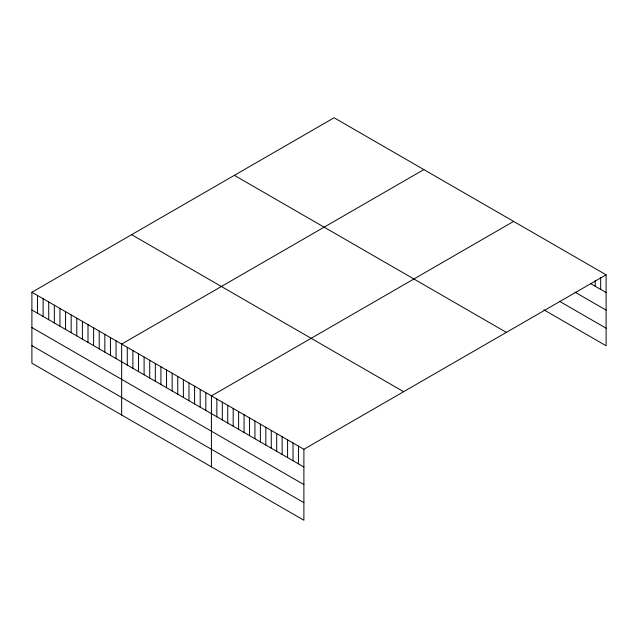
<?xml version="1.0" encoding="UTF-8"?>
<svg xmlns="http://www.w3.org/2000/svg" width="638" height="638" viewBox="0 0 638 638"><rect width="100%" height="100%" fill="white"/><g stroke="black" fill="none" stroke-linecap="round" stroke-linejoin="round"><path stroke-width="0.96" d="M31.9 292.244L303.895 449.28L303.895 520.233L31.9 363.197L31.9 292.244L334.105 117.767L606.1 274.803L606.1 345.756L543.927 309.869M423.863 169.588L121.659 344.065L121.659 415.019M513.622 221.41L211.417 395.887L211.417 466.841M303.895 449.28L606.1 274.803M590.557 283.575L606.1 292.555M575.013 292.164L606.1 310.108M559.47 301.28L606.1 328.203M234.377 175.346L506.373 332.382M131.627 234.664L403.623 391.7M31.9 309.988L303.895 467.024M31.9 327.549L303.895 484.585M31.9 345.636L303.895 502.672M600.661 277.578L600.661 289.413M595.222 280.353L595.222 286.271M298.456 446.137L298.456 463.882M293.017 442.995L293.017 460.74M287.579 439.853L287.579 457.605M282.14 436.711L282.14 454.463M276.701 433.577L276.701 451.321M271.262 430.435L271.262 448.179M265.823 427.293L265.823 445.037M260.376 424.15L260.376 441.903M254.937 421.008L254.937 438.761M249.498 417.874L249.498 435.618M244.059 414.732L244.059 432.476M238.62 411.59L238.62 429.334M233.181 408.448L233.181 426.192M227.742 405.305L227.742 423.058M222.303 402.163L222.303 419.916M216.856 399.029L216.856 416.774M205.811 392.649L205.811 410.394M200.196 389.411L200.196 407.156M194.59 386.165L194.59 403.918M188.984 382.928L188.984 400.68M183.369 379.69L183.369 397.434M177.763 376.452L177.763 394.196M172.148 373.214L172.148 390.958M166.542 369.976L166.542 387.721M160.928 366.738L160.928 384.483M155.321 363.493L155.321 381.245M149.707 360.255L149.707 378.007M144.1 357.017L144.1 374.769M138.486 353.779L138.486 371.523M132.879 350.541L132.879 368.286M127.273 347.303L127.273 365.048M116.052 340.828L116.052 358.572M110.438 337.582L110.438 355.334M104.831 334.344L104.831 352.096M99.217 331.106L99.217 348.858M93.611 327.868L93.611 345.613M87.996 324.63L87.996 342.375M82.39 321.392L82.39 339.137M76.783 318.155L76.783 335.899M71.169 314.909L71.169 332.661M65.562 311.671L65.562 329.423M59.948 308.433L59.948 326.185M54.342 305.195L54.342 322.94M48.727 301.957L48.727 319.702M43.121 298.72L43.121 316.464M37.506 295.482L37.506 313.226"/></g></svg>
